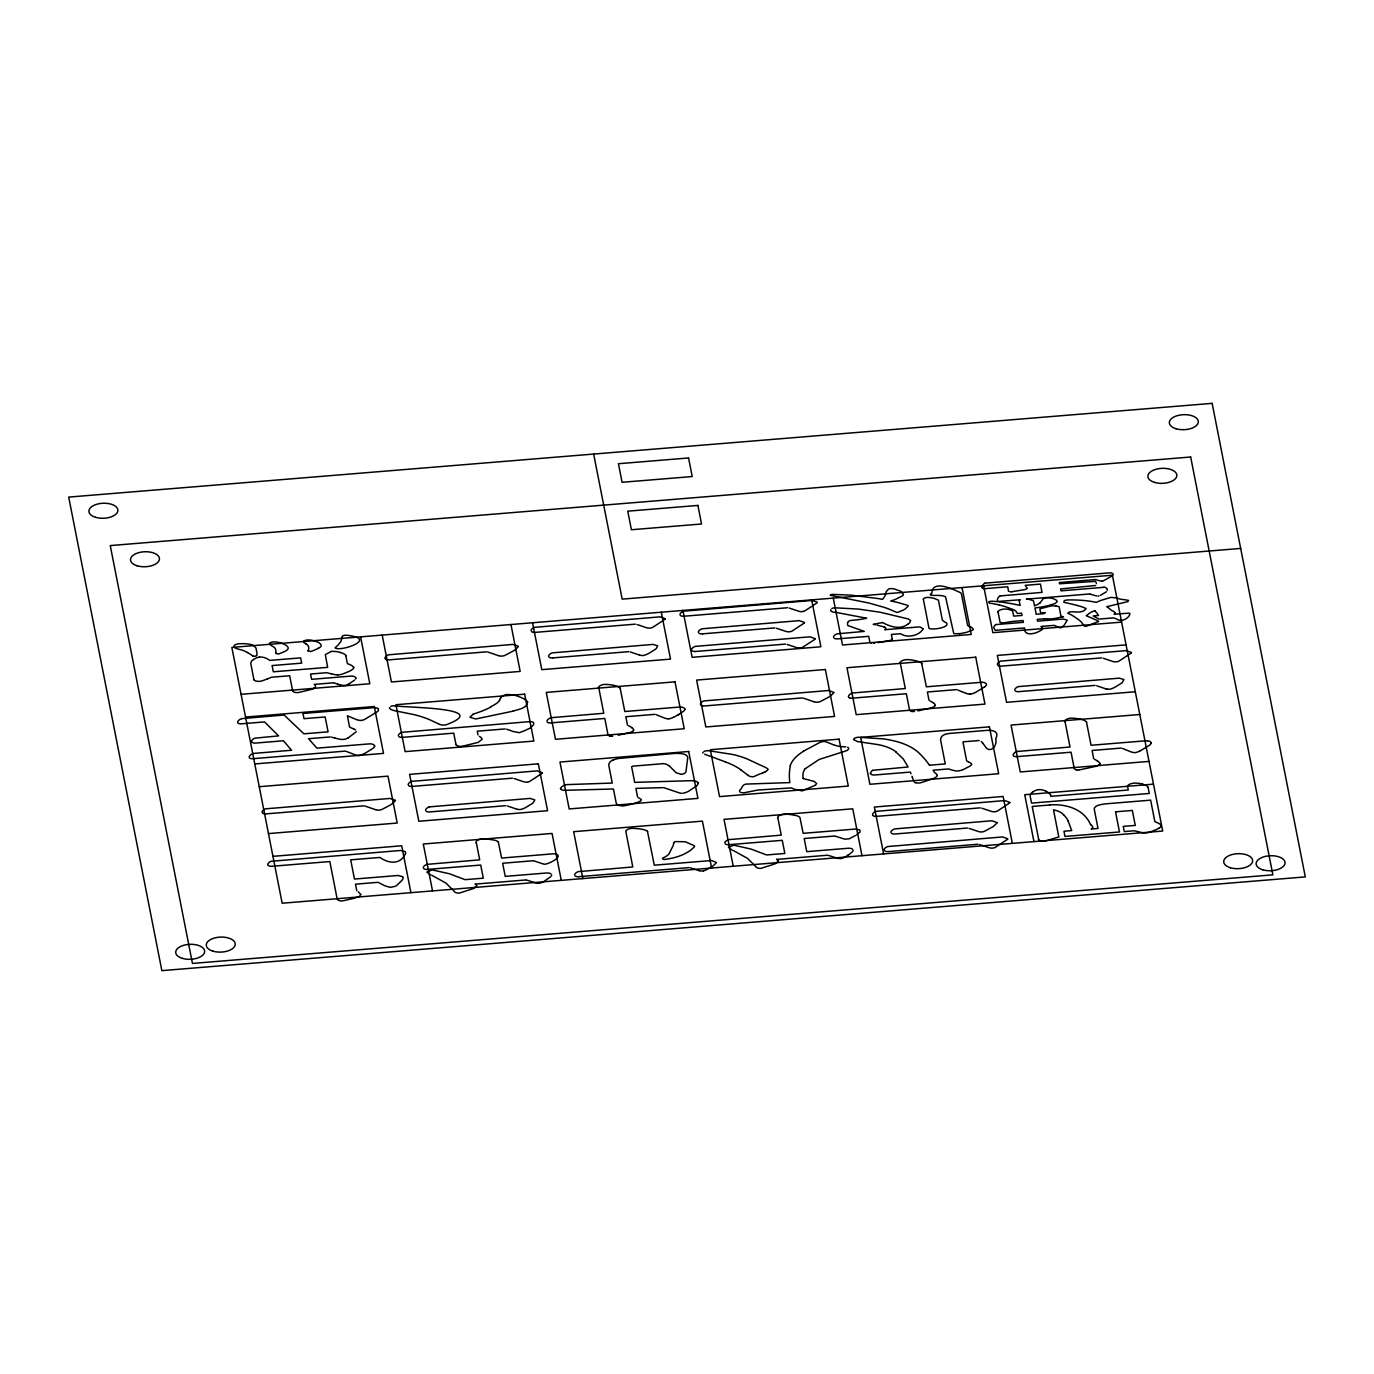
<?xml version="1.0" encoding="UTF-8"?>
<svg xmlns="http://www.w3.org/2000/svg" width="1374" height="1374" viewBox="0 0 1374 1374"><rect width="100%" height="100%" fill="white"/><g stroke="black" fill="none" stroke-linecap="round" stroke-linejoin="round"><path stroke-width="1.5" d="M360.812 894.594L359.198 896.569L354.149 898.304M1027.202 588.175L1025.159 585.341L1040.41 584.087L1042.042 592.383L1000.289 595.921M476.726 886.058L473.515 888.549L459.363 893.083A4.912 2.542 -2.3 0 1 454.502 891.76L454.451 891.674M778.268 861.378L775.073 863.834L760.921 868.368A4.912 2.542 -2.3 0 1 756.043 867.046L756.009 866.942M923.053 629.137C918.622 636.196 906.685 638 901.086 633.946M995.824 738.972C997.318 746.391 990.706 752.935 985.948 747.628M548.587 656.343L548.569 656.137A8.656 4.483 -2.3 0 1 552.039 652.89L652.976 644.406L657.665 645.814L656.171 648.734A35.174 18.223 -2.3 0 1 654.831 649.696L649.181 653.165A42.68 22.104 -2.3 0 1 648.202 653.681L646.673 654.419A13.036 6.75 -2.3 0 1 645.248 655.003L645.196 655.003A5.805 3.006 -2.3 0 1 643.049 655.501A4.672 2.422 -2.3 0 1 641.435 655.45L641.143 655.415A8.57 4.448 -2.3 0 1 640.061 655.226L639.872 655.192M679.975 614.659L679.975 614.453A8.656 4.483 -2.3 0 1 683.428 611.207L812.12 600.438L817.255 602.259M816.706 783.644L814.147 781.394L804.065 778.783A54.788 28.373 -2.3 0 1 803 778.474M872.542 814.799L872.542 814.593A8.656 4.483 -2.3 0 1 876.011 811.347L1004.686 800.578L1009.821 802.399M935.196 705.309L935.196 705.102A9.292 4.809 -2.3 0 0 933.667 703.213M542.301 773.133L529.522 781.531A7.883 4.088 -2.3 0 1 528.217 781.943L528.217 781.926A4.551 2.353 -2.3 0 1 525.383 782.098L524.988 782.046A8.742 4.534 -2.3 0 1 524.009 781.858L514.013 778.508M665.205 619.124L652.495 627.489A7.883 4.088 -2.3 0 1 651.121 627.918L651.121 627.918A4.551 2.353 -2.3 0 1 648.288 628.09L648.013 628.038A8.742 4.534 -2.3 0 1 646.914 627.849L637.055 624.535M1131.472 652.873L1118.814 661.22A7.883 4.088 -2.3 0 1 1117.388 661.667L1117.302 661.684A4.551 2.353 -2.3 0 1 1114.537 661.821L1114.108 661.77A8.742 4.534 -2.3 0 1 1113.18 661.598L1103.253 658.249M804.494 622.903L791.819 631.216A7.815 4.053 -2.3 0 1 790.531 631.611L790.531 631.611A4.551 2.353 -2.3 0 1 787.714 631.765L787.319 631.714A8.742 4.534 -2.3 0 1 786.34 631.525L776.379 628.244M817.29 602.705L804.735 610.983A7.815 4.053 -2.3 0 1 803.309 611.413L803.24 611.43M815.143 639.168L802.485 647.394A7.815 4.053 -2.3 0 1 801.197 647.789L801.197 647.789A4.551 2.353 -2.3 0 1 798.363 647.944L798.088 647.91A8.742 4.534 -2.3 0 1 797.006 647.721L787.096 644.44M997.077 822.992L993.23 826.564L984.402 831.339A7.815 4.053 -2.3 0 1 983.097 831.734L983.097 831.734A4.551 2.353 -2.3 0 1 980.28 831.905L979.92 831.854A8.742 4.534 -2.3 0 1 978.906 831.665L968.945 828.367M1009.856 802.794L997.318 811.107A7.815 4.053 -2.3 0 1 995.892 811.553L995.824 811.57A4.551 2.353 -2.3 0 1 993.059 811.708L992.784 811.673A8.742 4.534 -2.3 0 1 991.702 811.467L981.723 808.187M1007.726 839.205L995.12 847.5A7.815 4.053 -2.3 0 1 993.763 847.913L993.763 847.913A4.551 2.353 -2.3 0 1 990.946 848.084L990.671 848.033A8.742 4.534 -2.3 0 1 989.572 847.844L979.679 844.563M395.403 800.664L392.294 803.738A69.267 35.879 -2.3 0 1 389.873 805.301L381.783 809.509A8.038 4.174 -2.3 0 1 380.529 809.904L380.461 809.921A4.637 2.405 -2.3 0 1 377.558 810.059L377.283 810.025A9.103 4.706 -2.3 0 1 376.167 809.818L376.012 809.784M518.307 646.69L515.061 649.816A69.267 35.879 -2.3 0 1 512.794 651.276L504.825 655.45A8.038 4.174 -2.3 0 1 503.434 655.879L503.434 655.879A4.637 2.405 -2.3 0 1 500.479 656.051L500.102 655.982A9.103 4.706 -2.3 0 1 499.071 655.793L498.865 655.741M833.795 692.788L830.549 695.931A69.267 35.879 -2.3 0 1 828.282 697.374L820.175 701.599A8.038 4.174 -2.3 0 1 818.921 701.994L818.921 701.994A4.637 2.405 -2.3 0 1 815.95 702.148L815.675 702.114A9.103 4.706 -2.3 0 1 814.559 701.908L814.404 701.874M716.283 862.82L713.398 865.654A60.147 31.155 -2.3 0 1 711.887 866.668L710.942 867.269M996.013 738.096C999.465 731.157 992.062 730.041 987.013 730.35L949.434 733.441A11.645 6.028 -2.3 0 0 945.982 734.128M790.428 765.885L789.93 768.272A171.561 88.863 -2.3 0 0 789.878 782.596L746.099 784.09A5.616 2.903 -2.3 0 0 744.966 784.382M848.428 696.738L848.445 696.412A9.446 4.895 -2.3 0 1 852.378 692.96M356.227 731.758L348.051 738.027M256.595 655.553L256.835 655.037A24.131 12.503 -2.3 0 0 256.972 653.131L255.976 648.03L253.555 645.522A9.034 4.672 -2.3 0 0 251.373 644.629L250.051 644.32A24.68 12.778 -2.3 0 0 238.131 643.822L234.92 644.853A3.882 2.009 -2.3 0 0 234.319 645.402L234.078 646.776A5.771 2.988 -2.3 0 0 235.212 648.047L239.213 649.387A21.28 11.026 -2.3 0 1 247.406 652.53M500.548 697.94L500.291 698.318A23.805 12.332 -2.3 0 0 499.432 700.242M805.404 768.616L819.093 759.478L843.688 751.63A11.988 6.2 -2.3 0 0 847.088 750.393M550.613 876.767L543.657 881.661M852.223 851.983L848.892 854.645M696.755 785.688L697.15 785.241A9.429 4.878 -2.3 0 0 698.044 783.094M696.412 786.031L688.769 791.149A13.895 7.196 -2.3 0 1 682.741 793.279M354.492 680.13L348.927 683.96M1106.448 591.73L1100.471 595.337M1111.927 576.049L1103.356 580.841A4.466 2.319 -2.3 0 1 1102.188 581.099M984.488 686.983L984.437 687.017A9.446 4.895 -2.3 0 0 986.515 684.458A4.775 2.473 -2.3 0 0 982.582 682.26L981.878 682.311A7.626 3.95 -2.3 0 0 980.624 682.363L926.351 686.811L921.748 663.676M970.405 765.885L963.174 769.629M984.334 687.103L975.214 692.599M872.61 770.316L908.128 766.984L903.233 758.912L895.711 751.801M882.623 622.611C890.764 626.922 900.76 630.134 908.454 623.693M1115.619 811.845A4.757 2.473 -2.3 0 1 1116.495 811.742L1132.331 810.437L1135.267 825.396L1123.262 826.375L1124.293 831.579L1133.928 830.789A5.822 3.023 -2.3 0 1 1134.529 830.858L1142.034 832.592A14.393 7.454 -2.3 0 0 1143.666 832.833L1144.851 832.919A7.282 3.779 -2.3 0 0 1146.551 832.884A15.217 7.883 -2.3 0 0 1150.57 831.888L1156.788 829.329A27.944 14.479 -2.3 0 0 1158.282 828.556L1159.433 827.852M815.297 785.241L815.383 785.172A8.622 4.466 -2.3 0 0 816.001 784.709M1159.312 827.938L1159.364 827.887A6.715 3.469 -2.3 0 0 1160.704 826.736M1095.662 585.496L1060.573 588.965L1060.951 590.837L1103.769 587.333M847.621 855.487L848.703 854.765L845.216 856.947M640.593 800.836L641.143 799.926M815.108 785.361L802.176 790.892L794 789.14A13.688 7.093 -2.3 0 0 791.321 787.92L757.967 790.016L744.107 792.781A4.122 2.13 -2.3 0 1 742.269 792.764M856.139 835.083L860.193 831.905L859.677 829.913L855.607 829.037L803.172 833.331L799.874 817.29A9.515 4.929 -2.3 0 0 795.683 815.452L790.72 814.576A31.379 16.248 -2.3 0 0 784.502 814.164L784.073 814.198A6.853 3.555 -2.3 0 0 777.598 818.269M803.447 751.2L819.866 742.424A12.95 6.715 -2.3 0 1 822.356 741.565M855.075 835.736L849.184 838.793L844.907 839.153A8.553 4.431 -2.3 0 1 844.186 839.016L835.873 836.337A11.834 6.131 -2.3 0 0 835.306 836.199M678.309 714.789L682.998 711.663A9.446 4.895 -2.3 0 0 684.956 709.19M679.117 714.308L673.5 717.383M1039.86 603.186L1042.935 599.081A2.834 1.46 -2.3 0 1 1043.519 598.6L1046.73 597.845A12.108 6.269 -2.3 0 1 1053.618 598.789L1056.142 600.026A6.355 3.298 -2.3 0 1 1057.19 601.468L1055.249 603.495L1048.688 605.505A66.965 34.694 -2.3 0 1 1034.966 607.943L1036.202 614.281L1043.931 613.646L1045.288 612.564L1040.65 612.941L1039.843 608.837L1051.007 605.917A19.305 9.996 -2.3 0 1 1055.936 605.9M710.753 867.389L706.219 869.828A9.961 5.152 -2.3 0 1 703.522 870.841M318.442 648.253C327.081 644.217 313.186 639.837 309.202 639.992A8.364 4.328 -2.3 0 0 306.625 640.061L304.204 640.696A2.611 1.357 -2.3 0 0 303.671 641.143L303.688 642.311M765.266 771.844L765.009 771.982A21.366 11.061 -2.3 0 1 762.673 772.944M364.522 753.622L372.783 748.469A9.326 4.826 -2.3 0 0 374.707 746.013L374.535 745.996M313.375 688.597L313.341 688.632A15.166 7.849 -2.3 0 1 310.301 689.696L298.278 692.548A5.135 2.662 -2.3 0 1 293.126 691.551M985.21 583.143L1109.453 572.872A3.607 1.872 -2.3 0 1 1112.081 573.164M1139.836 751.097L1149.248 745.412A9.446 4.895 -2.3 0 0 1151.223 742.939M267.346 678.928L271.502 677.227L289.674 675.75L292.542 690.298A6.853 3.555 -2.3 0 0 292.765 690.916M429.1 806.899L530.072 798.414L534.795 799.874L533.112 802.863A35.174 18.223 -2.3 0 1 531.927 803.721L526.276 807.173A42.68 22.104 -2.3 0 1 525.297 807.706L523.769 808.444A13.036 6.75 -2.3 0 1 522.343 809.011L522.189 809.063A5.805 3.006 -2.3 0 1 520.128 809.526A4.672 2.422 -2.3 0 1 518.513 809.475L518.118 809.423A8.57 4.448 -2.3 0 1 517.156 809.252L517.019 809.217M613.371 759.977L613.525 759.925A17.57 9.103 -2.3 0 1 617.768 758.62A23.375 12.108 -2.3 0 1 618.386 758.482L673.827 753.502A27.446 14.221 -2.3 0 1 676.472 753.381L680.611 753.536A10.477 5.427 -2.3 0 1 685.987 755.03L686.347 755.391A9.738 5.049 -2.3 0 1 687.79 757.366L685.969 771.724A5.891 3.04 -2.3 0 1 681.47 774.352M267.191 678.996L262.778 680.628A17.982 9.309 -2.3 0 1 262.297 680.783L261.747 680.92A8.811 4.569 -2.3 0 1 259.738 681.332L259.583 681.332A5.685 2.954 -2.3 0 1 253.503 679.546M762.673 772.944L761.368 773.425A37.785 19.579 -2.3 0 0 758.122 774.713L753.519 776.739A5.548 2.868 -2.3 0 1 748.383 775.589L748.246 775.468M241.669 718.654L284.126 715.03L303.929 733.819L327.562 731.878M852.447 693.011L905.311 688.529L900.314 663.127M1017.155 751.475L1070.02 747.009L1065.022 721.59M1025.416 589.429L1025.76 589.309A3.246 1.683 -2.3 0 0 1026.91 588.707M473.291 714.154L470.148 716.97M894.646 599.734L902.752 595.698A8.244 4.277 -2.3 0 0 903.353 594.307L901.052 591.404L894.148 588.862A9.979 5.17 -2.3 0 0 889.923 588.656A3.332 1.718 -2.3 0 0 888.583 588.999L886.075 591.868A37.338 19.339 -2.3 0 1 882.555 599.373A36.222 18.755 -2.3 0 1 878.553 598.6L850.746 595.114L831.957 594.375L830.205 595.268L869.227 603.1L885.251 607.686A134.377 69.61 -2.3 0 1 889.39 609.283L896.604 612.323A2.611 1.357 -2.3 0 0 897.737 612.375L903.508 610.004A44.38 22.997 -2.3 0 0 904.968 609.129L908.3 606.054A2.13 1.099 -2.3 0 0 907.956 605.453L897.772 602.499A162.441 84.14 -2.3 0 0 893.255 601.486L890.696 600.953M1025.159 589.515L1012.191 591.679M893.804 599.991L891.606 600.678M1047.469 840.424L1048.809 839.995A32.564 16.866 -2.3 0 0 1049.392 839.789L1058.822 836.938L1053.48 809.784L1056.572 810.677M1046.936 840.579L1046.473 840.716A8.811 4.569 -2.3 0 1 1044.498 841.094L1044.326 841.111A5.444 2.817 -2.3 0 1 1038.366 839.377M512.949 711.165C517.105 709.465 526.981 708.778 527.376 702.303M512.742 711.217L475.782 718.98L470.269 717.383M822.373 741.582L823.043 741.479A4.448 2.301 -2.3 0 1 824.967 741.582L825.207 741.617A8.502 4.414 -2.3 0 1 826.135 741.84L833.451 744.777M803.275 611.43L803.309 611.413A4.551 2.353 -2.3 0 1 800.492 611.585L800.183 611.533A8.742 4.534 -2.3 0 1 799.118 611.344L789.277 608.081M354.131 898.304L342.847 900.846A5.135 2.662 -2.3 0 1 337.695 899.867M618.163 735.227L629.756 732.565A16.436 8.519 -2.3 0 0 630.632 732.256L631.903 731.724A5.152 2.679 -2.3 0 0 632.641 731.277M919.275 710.598L931.314 707.833A16.436 8.519 -2.3 0 0 932.173 707.541L933.444 706.992A5.152 2.679 -2.3 0 0 934.2 706.562M918.845 710.667L917.918 710.839M1011.195 621.598L1023.08 620.55L1023.424 622.336L995.892 624.586M1010.354 621.752L1007.777 622.199A30.812 15.956 -2.3 0 1 1002.419 622.954M914.483 711.44L914.088 711.492A4.414 2.284 -2.3 0 1 912.405 711.474M1079.449 769.869L1096.023 766.314A16.436 8.519 -2.3 0 0 1096.881 766.005L1098.152 765.473A5.152 2.679 -2.3 0 0 1098.908 765.026M1049.994 804.958L1050.234 804.906A8.089 4.191 -2.3 0 1 1050.818 804.838C1066.207 803.927 1083.605 809.028 1090.372 824.177A9.12 4.723 -2.3 0 0 1090.716 824.64L1090.801 824.744M331.168 651.499L325.329 654.591L327.665 667.352L273.323 671.8L272.086 665.566L301.679 663.144L300.648 657.871L269.699 660.413A17.518 9.068 -2.3 0 0 266.917 658.644L266.47 658.438A9.721 5.032 -2.3 0 0 259.308 657.03M878.02 642.585L889.047 640.696A12.349 6.389 -2.3 0 0 890.06 640.439L890.266 640.37A3.675 1.906 -2.3 0 0 892.499 638.755M959.842 633.637L954.295 633.723A2.113 1.099 -2.3 0 1 953.728 633.431L945.587 597.003A6.441 3.332 -2.3 0 0 943.011 595.887L942.598 595.801A7.883 4.088 -2.3 0 0 941.276 595.612A25.969 13.448 -2.3 0 0 934.354 595.457L930.902 595.165A2.405 1.237 -2.3 0 1 930.267 594.787L931.28 593.362A14.771 7.66 -2.3 0 1 931.916 592.967C932.362 579.347 953.281 589.171 960.735 592.847A11.164 5.788 -2.3 0 1 961.491 594.255L967.622 625.41A8.673 4.5 -2.3 0 0 970.731 627.111M1011.625 591.747L1011.676 591.73A2.748 1.426 -2.3 0 1 1009.838 591.713M1240.688 548.432L622.182 599.133L593.654 454.055M984.78 588.656L1007.709 586.767L1008.464 590.597M787.628 607.737L684.08 616.222A3.761 1.941 -2.3 0 1 680.422 615.5M635.389 624.157L535.259 632.366A3.761 1.941 -2.3 0 1 531.583 631.645M259.308 657.167L259.222 657.167A8.983 4.654 -2.3 0 0 253.658 659.589M1089.634 593.963L1026.344 599.15A13.448 6.973 -2.3 0 1 1029.847 599.545L1033.506 600.867L1034.519 605.711M702.509 633.843L774.833 627.918M486.757 651.826L389.1 659.846A4.946 2.559 -2.3 0 1 388.31 659.881M885.079 629.687L918.811 626.956A5.736 2.971 -2.3 0 1 920.425 627.128L923.002 628.76M552.692 657.906L628.845 651.654M1043.828 618.85L1037.215 619.399L1037.559 621.168L1063.321 619.056L1067.237 620.189L1064.06 625.393L1060.419 627.97L1054.201 625.376L1040.994 626.458A15.148 7.849 -2.3 0 1 1042.591 628.966C1039.225 632.744 1023.664 638.154 1024.54 627.97L995.274 630.34L993.763 627.763A10.425 5.41 -2.3 0 1 995.806 624.552M1114.297 614.212L1129.17 613.148A1.769 0.91 -2.3 0 1 1129.926 613.457C1129.84 617.716 1121.734 622.577 1117.32 619.382A30.434 15.767 -2.3 0 0 1115.997 618.729L1113.438 617.905L1098.856 619.09L1093.154 615.947L1098.444 615.5A48.502 25.127 -2.3 0 0 1097.191 613.491L1094.786 610.588M900.107 633.74L891.365 634.444L892.207 638.738M695.811 651.448L785.499 644.097M333.264 682.826L314.234 684.389L314.921 685.076A8.296 4.294 -2.3 0 1 315.402 685.866M241.068 694.317L369.812 683.754L360.589 636.866M1121.613 622.113L992.852 632.675L983.629 585.788M874.877 643.032L874.482 643.066A8.141 4.225 -2.3 0 1 873.692 643.101M245.534 717.056L374.295 706.511L383.518 753.399L254.757 763.944M1126.079 644.87L997.335 655.432L1006.558 702.32L1135.302 691.757M1101.656 657.906L1001.509 666.115A3.761 1.941 -2.3 0 1 997.85 665.394M802.244 697.94L704.587 705.944A4.946 2.559 -2.3 0 1 703.797 705.978M330.172 736.945L308.549 738.714L316.913 748.16L368.833 743.918A7.626 3.95 -2.3 0 1 370.087 743.849L370.757 743.884A4.775 2.473 -2.3 0 1 374.604 745.927M654.986 714.343L625.823 716.73L627.437 724.94M956.544 689.611L927.381 691.998L928.996 700.225M402.548 737.34L453.729 733.149L455.842 743.884M505.203 728.924L477.259 731.208L477.997 734.918M1095.095 685.403L1018.958 691.637A3.761 1.941 -2.3 0 1 1015.283 690.933M253.228 758.671L345.303 751.114M462.214 746.305L478.221 742.372L482.137 739.246A11.404 5.908 -2.3 0 0 479.423 736.378M612.735 736.189L612.529 736.206A4.414 2.284 -2.3 0 1 610.863 736.189M259.239 786.701L387.983 776.138L397.206 823.043L268.462 833.589M1139.785 714.514L1011.041 725.06L1020.264 771.965L1149.007 761.402M707.816 750.565L732.6 754.446A71.311 36.943 -2.3 0 1 746.58 758.688L765.662 767.534A7.557 3.916 -2.3 0 1 767.551 768.925L767.654 769.217M662.646 763.704L633.826 766.074A8.278 4.294 -2.3 0 0 632.607 766.211M512.485 778.182L412.337 786.392A3.761 1.941 -2.3 0 1 408.679 785.67M963.586 741.788L979.13 740.517M363.852 805.851L266.195 813.855A4.946 2.559 -2.3 0 1 265.405 813.889M1121.253 748.074L1092.09 750.479L1093.704 758.688M929.58 765.215L945.278 763.927L940.795 741.101A24.474 12.675 -2.3 0 1 940.658 739.229L941.001 737.855A10.494 5.427 -2.3 0 1 945.157 734.283M505.924 805.679L429.787 811.914A3.761 1.941 -2.3 0 1 426.112 811.21M1079.002 769.938L1078.796 769.955A4.414 2.284 -2.3 0 1 1077.113 769.938M272.945 856.346L401.689 845.783L410.912 892.671M1153.49 784.159L1024.729 794.704L1033.952 841.592M631.868 828.385L632.074 828.367A42.594 22.07 -2.3 0 1 640.524 828.986L643.856 829.673A9.463 4.895 -2.3 0 1 647.566 831.356M980.194 807.86L876.664 816.345A3.761 1.941 -2.3 0 1 872.988 815.641M379.842 857.445L350.696 859.832L354.475 879.051L398.202 875.478L402.788 876.749M1049.719 805.009L1032.2 806.435L1038.675 839.308M532.923 860.759L502.644 863.25L505.22 876.372L545.787 873.057A9.034 4.689 -2.3 0 1 547.23 872.988L547.831 873.005A4.431 2.284 -2.3 0 1 550.888 873.778M729.027 844.684L782.27 840.321L784.846 853.46L766.606 854.954L750.943 849.046L734.935 845.422A10.133 5.256 -2.3 0 0 733.321 845.336M834.482 836.045L804.185 838.518L806.761 851.657L847.346 848.325A9.034 4.689 -2.3 0 1 848.788 848.256L849.39 848.273A4.431 2.284 -2.3 0 1 852.43 849.063M967.416 828.041L895.092 833.984A3.761 1.941 -2.3 0 1 891.417 833.262M377.987 882.331L355.488 884.169L356.793 890.799M1071.651 830.617L1063.957 831.236L1064.97 836.44L1119.484 831.974L1115.533 811.862M525.813 879.961L475.078 884.117A6.544 3.383 -2.3 0 1 476.658 885.543M776.636 859.403L827.354 855.246M578.815 876.664L689.267 867.612M978.082 844.237L888.377 851.588A3.761 1.941 -2.3 0 1 884.719 850.867M680.937 774.266L676.128 772.772L669.258 765.833M1002.402 622.903L1000.117 622.491L998.022 611.825M663.092 787.646L635.887 788.384L637.588 797.092M733.321 845.336L728.392 847.346L732.222 850.145M337.472 674.857L336.304 674.789A14.393 7.454 -2.3 0 1 334.586 674.548L331.289 673.81M1147.256 740.809L1146.655 740.775A7.626 3.95 -2.3 0 0 1145.332 740.826L1091.059 745.275L1086.525 722.243M1055.953 605.882L1059.096 606.673L1061.02 616.428A5.754 2.988 -2.3 0 0 1062.394 616.565A5.874 3.04 -2.3 0 1 1063.459 616.703L1056.263 618.231A57.88 29.988 -2.3 0 1 1051.024 618.901L1050.87 618.918A21.726 11.267 -2.3 0 1 1047.143 618.832M489.161 839.291L494.176 840.115A9.515 4.929 -2.3 0 1 498.453 841.97M1107.375 689.164L1107.684 689.198A4.672 2.422 -2.3 0 0 1109.299 689.233A5.805 3.006 -2.3 0 0 1111.343 688.786L1111.497 688.735A13.036 6.75 -2.3 0 0 1112.94 688.168L1114.469 687.429A42.68 22.104 -2.3 0 0 1115.448 686.914L1121.098 683.445A35.174 18.223 -2.3 0 0 1122.283 682.603L1123.932 679.563L1119.243 678.155L1018.271 686.622A8.656 4.483 -2.3 0 0 1014.716 689.885M845.731 746.872L840.991 746.597A16.007 8.296 -2.3 0 1 833.64 744.674M837.453 858.269L829.157 855.641A11.473 5.943 -2.3 0 0 828.282 855.418L828.075 855.367M664.174 787.783L679.254 792.884A10.15 5.256 -2.3 0 0 680.078 793.056L680.456 793.124A5.341 2.765 -2.3 0 0 681.47 793.245M876.973 625.118L883.722 626.767M331.46 737.134L334.981 738.061M875.358 624.809L873.229 624.346L879.892 623.075A51.216 26.535 -2.3 0 0 882.383 622.525M1079.998 719.117L1082.077 719.633A10.065 5.221 -2.3 0 1 1086.645 722.089M613.731 685.368L615.81 685.884A10.065 5.221 -2.3 0 1 620.395 688.34M526.448 880.081L526.723 880.133A11.473 5.943 -2.3 0 1 527.599 880.373L536.049 883.018A7.574 3.916 -2.3 0 0 539.261 883.207M1008.911 609.438L1012.638 610.846L1013.669 616.119L1022.067 615.432L1021.621 613.165L1017.43 613.508L1015.626 610.829A29.816 15.44 -2.3 0 0 1010.148 608.407A66.192 34.298 -2.3 0 0 999.551 605.041M1106.122 688.941L1106.328 688.975A8.57 4.448 -2.3 0 0 1107.255 689.147M699.314 870.721L699.452 870.755A8.141 4.208 -2.3 0 0 700.379 870.927L700.792 870.979A4.414 2.284 -2.3 0 0 703.385 870.858M803.361 698.147L814.078 701.788M487.873 652.049L498.607 655.69M364.969 806.057L375.686 809.715M1105.812 688.855L1096.71 685.763M639.631 655.123L630.391 651.997M516.71 809.149L507.538 806.023M699.108 870.669L690.521 867.853M1090.2 594.083L1096.023 595.887A7.694 3.985 -2.3 0 0 1096.675 596.024M340.065 684.853L337.575 684.08M331.168 651.396A15.732 8.158 -2.3 0 1 340.082 652.375L340.22 652.358M506.697 729.233L510.939 730.642A46.888 24.285 -2.3 0 0 513.429 731.603L519.372 732.668L525.418 730.384A64.767 33.56 -2.3 0 0 526.912 729.56C532.133 727.945 538.23 721.041 529.11 721.676L401.861 732.308A8.656 4.483 -2.3 0 0 398.305 735.571M430.629 874.843L426.85 872.061L431.762 870.051A10.133 5.256 -2.3 0 1 433.308 870.137L449.401 873.761L465.065 879.669L483.304 878.175L480.711 865.053L427.486 869.416A3.761 1.941 -2.3 0 1 423.81 868.694M1077.474 605.505L1066.482 602.825A16.265 8.433 -2.3 0 1 1065.09 602.619L1063.82 602.19L1064.094 600.97A2.645 1.374 -2.3 0 1 1064.919 600.421L1067.117 599.974A76.051 39.399 -2.3 0 1 1087.109 600.833A54.428 28.201 -2.3 0 1 1096.332 602.413A41.649 21.572 -2.3 0 1 1100.591 600.507L1110.742 597.381L1116.444 597.913A26.45 13.706 -2.3 0 1 1117.577 598.325A14.41 7.471 -2.3 0 0 1124.19 599.631L1128.535 600.386A2.851 1.477 -2.3 0 1 1127.315 601.743L1106.74 606.707A28.665 14.856 -2.3 0 1 1110.072 609.266A14.633 7.574 -2.3 0 0 1112.992 611.104A7.128 3.693 -2.3 0 1 1115.07 612.787M331.237 673.792L327.081 672.813A5.822 3.023 -2.3 0 0 326.48 672.728L310.558 674.033L311.606 679.323L350.404 676.145A7.145 3.71 -2.3 0 1 351.572 676.094L352.242 676.111A4.483 2.319 -2.3 0 1 355.866 678.035M1142.498 784.09L1142.447 784.09A15.629 8.089 -2.3 0 0 1133.619 783.128L1133.447 783.232A7.059 3.658 -2.3 0 0 1127.212 786.89M335.119 738.096L338.708 739.023A14.049 7.282 -2.3 0 0 341.061 739.384L341.783 739.435A6.698 3.469 -2.3 0 0 343.637 739.418M966.3 693.423L961.903 691.74M356.725 719.684L348.944 716.455A33.577 17.398 -2.3 0 0 347.399 715.82L349.563 727.018A23.341 12.091 -2.3 0 0 352.568 728.443L353.599 728.838M346.179 751.355L355.248 754.858A8.914 4.62 -2.3 0 0 357.601 755.408M1095.215 581.357L1059.56 583.778L1059.32 582.542L1094.185 579.673A28.236 14.633 -2.3 0 1 1095.507 579.588L1099.664 580.738A8.364 4.328 -2.3 0 0 1100.763 580.996A3.469 1.803 -2.3 0 0 1101.931 581.116M1122.472 748.452L1131.111 751.922A9.086 4.706 -2.3 0 0 1133.687 752.523M957.764 689.971L961.56 691.603M656.222 714.703L664.861 718.173A9.086 4.706 -2.3 0 0 667.421 718.774M380.066 857.531C387.794 863.061 399.095 865.122 404.574 855.281A25.745 13.328 -2.3 0 0 404.883 854.834A16.316 8.45 -2.3 0 0 405.536 853.563L405.639 852.395M337.351 683.994L334.775 683.136A9.481 4.912 -2.3 0 0 334.002 682.947M252.799 656.016L253.451 656.205A4.088 2.113 -2.3 0 0 254.929 656.205A2.301 1.185 -2.3 0 0 256.56 655.553M725.214 761.797L704.639 754.24M378.245 882.434L383.913 885.303A32.358 16.763 -2.3 0 0 385.39 886.007L390.405 887.346L395.059 886.385A12.624 6.544 -2.3 0 0 396.828 885.371L401.981 880.339A18.085 9.378 -2.3 0 0 403.011 878.553L403.097 877.454M733.321 850.523L747.473 858.355L755.648 866.393M431.78 875.255L445.915 883.07L454.09 891.108M353.805 728.924L355.677 729.989M252.868 656.051L252.936 656.085A51.147 26.501 -2.3 0 0 248.746 653.303L247.457 652.495M1045.717 791.029L1046.009 791.166A17.81 9.223 -2.3 0 1 1050.578 794.928M618.145 805.37L622.989 805.971A50.203 26.003 -2.3 0 0 633.088 803.704L634.41 803.343A24.629 12.761 -2.3 0 0 640.731 800.905M438.907 724.081L438.976 724.098A6.973 3.607 -2.3 0 0 444.712 725.025L445.708 724.94C493.111 707.473 408.336 707.885 393.496 705.772A4.139 2.147 -2.3 0 0 390.766 706.442M438.409 723.789L429.392 719.615A79.211 41.031 -2.3 0 0 412.973 714.394L394.664 710.719A18.188 9.412 -2.3 0 1 394.08 710.581L393.548 710.427A13.568 7.025 -2.3 0 1 392.706 710.169L392.105 709.946A7.351 3.813 -2.3 0 1 389.804 708.503L389.752 708.349M930.026 700.963L932.242 702.183A21.503 11.147 -2.3 0 1 933.667 703.144L933.719 703.196M1094.666 759.393L1096.95 760.646M628.416 725.644L630.683 726.898A21.503 11.147 -2.3 0 1 632.126 727.877L632.177 727.911M306.058 643.908L305.543 643.582A25.058 12.984 -2.3 0 1 303.654 642.328M358.236 891.812L360.795 894.388M617.613 805.078L616.239 803.189L613.422 788.985L564.937 790.325A4.466 2.319 -2.3 0 1 560.403 788.521M740.706 769.766L748.074 775.297M1095.473 581.511L1096.04 582.301A23.203 12.023 -2.3 0 1 1096.297 582.971L1096.469 583.606M647.48 831.407L654.282 865.191L711.44 860.519L716.266 862.408M1090.99 824.932L1091.437 825.345A7.505 3.882 -2.3 0 1 1092.828 827.114L1092.777 827.457A7.145 3.71 -2.3 0 1 1091.179 828.986L1098.015 828.453L1094.322 809.647A8.605 4.448 -2.3 0 1 1097.465 805.542L1097.878 805.456A12.83 6.647 -2.3 0 1 1100.626 804.649L1102.738 804.237A28.991 15.011 -2.3 0 1 1106.723 803.756L1150.639 800.149L1154.847 821.6A13.019 6.75 -2.3 0 0 1155.397 821.91L1157.509 822.82A9.773 5.067 -2.3 0 1 1161.064 825.465L1161.013 825.551M498.315 842.004L501.613 858.046L554.066 853.752C567.222 855.229 545.169 866.359 543.228 863.851A8.553 4.431 -2.3 0 1 542.627 863.748L534.246 861.034A11.834 6.131 -2.3 0 0 533.765 860.914M405.347 851.725L400.435 850.489L270.987 861.309A8.776 4.551 -2.3 0 0 267.707 864.624L267.81 864.967A3.83 1.992 -2.3 0 0 272 866.273L329.812 861.55L337.111 898.613A6.853 3.555 -2.3 0 0 337.334 899.231M982.925 743.334L981.603 741.84A13.036 6.75 -2.3 0 0 981.208 741.513M983.011 743.437L985.467 746.821M308.034 650.812L310.576 651.568A43.985 22.774 -2.3 0 0 318.442 648.253M620.206 688.391L624.809 711.526L679.065 707.078A7.626 3.95 -2.3 0 1 680.319 707.026L681.006 707.06A4.775 2.473 -2.3 0 1 684.853 709.104L684.784 709.173M1148.114 787.491L1149.317 793.468L1031.548 803.12L1030.225 796.473A12.211 6.32 -2.3 0 1 1032.595 792.025M345.836 655.741L347.399 663.556A15.938 8.261 -2.3 0 0 349.992 664.638L350.044 664.69A10.442 5.41 -2.3 0 1 353.633 667.403L353.565 667.489M308.051 650.933L308.102 651.036A18.583 9.635 -2.3 0 0 308.463 646.914M253.881 679.391L250.875 664.054A12.108 6.269 -2.3 0 1 253.348 659.52M1068.148 821.017L1071.583 830.377M542.266 772.686L537.131 770.883L411.668 781.359A8.656 4.483 -2.3 0 0 408.112 784.623L408.233 784.829M804.46 622.456L799.324 620.636L702.028 628.794A8.639 4.483 -2.3 0 0 698.25 632.092M854.096 739.899L857.239 741.496L877.763 744.571A39.314 20.37 -2.3 0 1 895.882 751.75M911.014 773.751L910.327 772.085L874.362 775.022A3.916 2.027 -2.3 0 1 870.377 773.39M1131.437 652.427L1126.302 650.606L1000.839 661.083A8.656 4.483 -2.3 0 0 997.284 664.346M1007.709 838.758L1002.573 836.938L887.759 846.539A8.261 4.277 -2.3 0 0 884.066 849.888M911.993 776.327L912.336 777.272M912.422 777.495L913.573 780.844M833.778 692.341L828.47 690.521L703.9 700.929A8.708 4.5 -2.3 0 0 700.379 704.278M518.29 646.227L512.983 644.406L388.413 654.814A8.708 4.5 -2.3 0 0 384.909 658.163L384.995 658.352M665.188 618.678L660.035 616.857L534.572 627.334A8.656 4.483 -2.3 0 0 531.017 630.597M997.043 822.579L991.908 820.759L894.611 828.917A8.639 4.483 -2.3 0 0 890.816 832.215M815.126 638.635L809.99 636.815L695.175 646.398A8.261 4.277 -2.3 0 0 691.483 649.765M395.386 800.252L390.079 798.431L265.508 808.839A8.708 4.5 -2.3 0 0 261.987 812.189M275.745 653.32L278.287 654.076A55.183 28.579 -2.3 0 0 285.758 650.933C294.07 646.347 278.836 641.727 274.748 641.933A8.381 4.345 -2.3 0 0 272.602 642.036L270.18 642.671A2.611 1.357 -2.3 0 0 269.647 643.118L269.527 644.148A23.289 12.057 -2.3 0 0 270.661 645.007L272.413 646.209A12.229 6.338 -2.3 0 1 275.727 649.662A35.724 18.515 -2.3 0 1 275.813 653.32M1107.375 590.339L1107.272 589.807A13.946 7.231 -2.3 0 0 1106.963 588.862M1127.693 786.907L1128.294 789.981L1050.835 796.336L1050.56 794.945M1074.142 767.929L1071.05 752.196L1017.224 756.61A3.899 2.027 -2.3 0 1 1014.819 756.49M981.929 587.213L981.946 587.333A2.885 1.494 -2.3 0 0 982.204 587.952M1013.136 755.202L1013.153 754.876A9.446 4.895 -2.3 0 1 1017.086 751.423M962.023 587.557L971.246 634.444L842.502 645.007L833.279 598.119M1012.346 843.378L1003.123 796.473L874.379 807.036L883.602 853.924M971.521 764.27L971.47 764.665A6.286 3.263 -2.3 0 1 970.937 765.404M962.968 742.115L966.609 760.664A7.729 4.002 -2.3 0 0 968.687 761.952M909.433 709.448L906.342 693.733L852.515 698.147A3.899 2.027 -2.3 0 1 850.111 698.026M869.759 641.624L868.712 636.317L837.711 638.858A3.761 1.941 -2.3 0 1 834.035 638.137M870.515 773.253L870.532 773.373A11.593 6.011 -2.3 0 1 872.593 770.316M811.673 599.888L820.896 646.776L692.135 657.322L682.912 610.434M861.996 855.693L852.773 808.805L724.012 819.368L733.235 866.255M853.151 850.128L853.168 850.214A7.832 4.053 -2.3 0 1 852.859 851.141M777.924 818.234L781.239 835.134L728.357 839.669A8.656 4.483 -2.3 0 0 724.785 842.932M739.487 790.96L739.847 790.187A17.312 8.965 -2.3 0 0 741.943 787.199L742.149 786.907A15.526 8.055 -2.3 0 1 742.819 785.911L743.059 785.653A5.616 2.903 -2.3 0 1 744.519 784.571M661.306 612.203L670.529 659.108L541.785 669.653L532.562 622.766M711.629 868.024L702.406 821.137L573.662 831.682L582.885 878.587M631.611 766.675L634.702 782.373L691.706 780.672A14.53 7.523 -2.3 0 1 693.939 780.896L694.368 780.982A5.651 2.92 -2.3 0 1 698.232 783.008M598.772 687.842L603.77 713.261L550.888 717.726A9.446 4.895 -2.3 0 0 546.938 721.127M607.875 734.18L604.783 718.447L550.957 722.861A3.899 2.027 -2.3 0 1 548.569 722.741M560.661 788.504L560.764 788.006A11.25 5.822 -2.3 0 1 566.002 784.64L612.254 783.06L608.871 765.85A12.503 6.475 -2.3 0 1 613.199 759.874M510.956 624.535L520.179 671.422L391.418 681.985L382.195 635.097M561.279 880.356L552.056 833.451L423.295 844.014L432.518 890.902M551.592 874.843L551.609 874.946A7.832 4.053 -2.3 0 1 551.317 875.856M476.366 842.949L479.698 859.849L426.799 864.383A8.656 4.483 -2.3 0 0 423.244 867.647M355.78 678.035L355.814 678.155A6.595 3.418 -2.3 0 1 355.471 678.996M328.06 731.724L325.157 716.953L303.998 718.688L302.967 713.484L372.491 707.782A5.771 2.988 -2.3 0 1 378.022 708.572M249.158 757.263L249.175 756.937A9.446 4.895 -2.3 0 1 253.091 753.484L291.546 750.238L283.422 740.775L255.839 743.042A3.916 2.027 -2.3 0 1 252.026 742.303M237.65 722.381L237.668 722.054A9.446 4.895 -2.3 0 1 241.601 718.602M1098.444 621.546L1086.078 626.355A1.821 0.945 -2.3 0 1 1084.292 625.994L1083.931 625.462A44.449 23.032 -2.3 0 0 1083.433 624.741L1081.544 622.336A52.83 27.36 -2.3 0 0 1074.743 617.029L1073.3 616.067A76.532 39.64 -2.3 0 0 1071.239 614.848L1069.092 613.817A6.509 3.366 -2.3 0 1 1067.753 613.251C1070.466 609.352 1081.527 615.346 1086.113 608.596A35.758 18.532 -2.3 0 0 1077.456 605.522M1008.619 591.129A2.748 1.426 -2.3 0 1 1008.413 590.889M984.763 588.793A2.885 1.494 -2.3 0 1 982.942 588.467M982.152 587.213A12.435 6.441 -2.3 0 1 984.9 583.023M1112.854 573.731A3.607 1.872 -2.3 0 1 1113.129 574.452A4.208 2.181 -2.3 0 1 1112.837 575.105M1103.94 587.059A4.156 2.164 -2.3 0 1 1106.62 588.536M1098.96 595.904A4.036 2.095 -2.3 0 1 1097.981 596.11M1039.757 603.152A18.755 9.721 -2.3 0 1 1034.588 605.762M1043.828 618.832A16.694 8.639 -2.3 0 1 1046.267 618.85M997.919 611.825A4.946 2.559 -2.3 0 1 999.808 610.142A10.099 5.221 -2.3 0 1 1003.312 609.129A11.061 5.719 -2.3 0 1 1008.928 609.438M999.499 605.11A52.246 27.068 -2.3 0 0 992.097 603.495L991.272 603.444A18.326 9.498 -2.3 0 1 989.709 603.22C982.702 598.188 1016.331 604.354 1019.508 605.333A31.946 16.557 -2.3 0 1 1020.109 605.47L1019.285 601.297A3.349 1.735 -2.3 0 1 1020.332 599.768L999.843 601.331A2.456 1.271 -2.3 0 1 998.039 601.228M997.369 600.249A13.448 6.973 -2.3 0 1 1000.014 595.818M1094.838 610.64A24.389 12.641 -2.3 0 0 1088.62 613.817L1088.225 614.247A30.932 16.024 -2.3 0 1 1086.233 615.689L1096.469 620.189A28.854 14.942 -2.3 0 1 1097.362 620.653A3.195 1.649 -2.3 0 1 1098.513 621.529M1114.949 612.821A3.744 1.941 -2.3 0 1 1114.348 614.23M306.024 643.908A11.507 5.96 -2.3 0 1 308.669 646.879M702.526 633.878A3.761 1.941 -2.3 0 1 698.851 633.139M695.811 651.482A3.761 1.941 -2.3 0 1 692.135 650.744M552.709 657.923A3.761 1.941 -2.3 0 1 549.033 657.184M387.451 659.846A3.504 1.821 -2.3 0 1 386.558 659.675M386.077 659.486A3.504 1.821 -2.3 0 1 385.441 659.108M970.13 694.076A4.225 2.181 -2.3 0 1 969.529 694.076M968.979 694.059A9.086 4.706 -2.3 0 1 966.437 693.423M935.23 705.515A5.152 2.679 -2.3 0 1 934.578 706.27M911.958 711.526A4.603 2.387 -2.3 0 1 911.494 711.389M910.962 711.165A4.603 2.387 -2.3 0 1 909.622 709.946M849.596 697.889A3.899 2.027 -2.3 0 1 848.823 697.545M899.85 663.11A7.128 3.693 -2.3 0 1 906.084 659.657M906.308 659.606A19.871 10.288 -2.3 0 1 915.239 660.705L917.368 661.169A10.065 5.221 -2.3 0 1 921.937 663.625M974.939 692.599A10.322 5.341 -2.3 0 1 970.542 694.128M702.938 705.961A3.504 1.821 -2.3 0 1 702.045 705.772M701.564 705.601A3.504 1.821 -2.3 0 1 700.912 705.223M668.588 718.808A4.225 2.181 -2.3 0 1 667.97 718.791M632.109 727.945A9.292 4.809 -2.3 0 1 633.723 729.817M633.672 730.229A5.152 2.679 -2.3 0 1 633.036 731.002M610.417 736.241A4.603 2.387 -2.3 0 1 609.953 736.103M609.403 735.897A4.603 2.387 -2.3 0 1 608.081 734.678M548.037 722.604A3.899 2.027 -2.3 0 1 547.264 722.277M598.308 687.842A7.128 3.693 -2.3 0 1 604.543 684.389L604.749 684.424A19.871 10.288 -2.3 0 1 613.68 685.42M673.38 717.331A10.322 5.341 -2.3 0 1 668.983 718.842M490.965 706.992A77.889 40.344 -2.3 0 1 473.24 714.085M499.827 700.328A32.049 16.608 -2.3 0 1 490.638 706.751M500.668 697.958A9.395 4.878 -2.3 0 1 506.491 694.54M506.903 694.54A19.219 9.961 -2.3 0 1 519.784 696.996A22.877 11.851 -2.3 0 1 527.839 702.2M389.546 708.211A4.139 2.147 -2.3 0 1 389.598 707.61M462.231 746.374A5.754 2.988 -2.3 0 1 455.533 743.901M402.548 737.357A3.761 1.941 -2.3 0 1 398.872 736.619M378.228 709.173A4.929 2.559 -2.3 0 1 378.485 709.791L378.503 709.843A7.815 4.036 -2.3 0 1 377.713 711.457L364.144 719.701A8.467 4.38 -2.3 0 1 361.19 720.423M360.847 720.491A7.042 3.641 -2.3 0 1 357 719.633M347.828 738.044A9.326 4.826 -2.3 0 1 344.187 739.401M364.316 753.536A11.782 6.097 -2.3 0 1 359.181 755.528M358.734 755.442A4.019 2.078 -2.3 0 1 358.133 755.442M253.228 758.637A3.899 2.027 -2.3 0 1 250.841 758.551M250.308 758.414A3.899 2.027 -2.3 0 1 249.536 758.07M251.665 741.96A3.916 2.027 -2.3 0 1 251.476 741.634M251.476 741.084A10.855 5.616 -2.3 0 1 254.671 738.182L278.613 735.897L264.529 721.917L241.738 723.789A3.899 2.027 -2.3 0 1 239.334 723.669M238.818 723.531A3.899 2.027 -2.3 0 1 238.046 723.188M264.547 813.872A3.504 1.821 -2.3 0 1 263.653 813.683M263.155 813.511A3.504 1.821 -2.3 0 1 262.52 813.133M425.545 810.162A8.656 4.483 -2.3 0 1 429.135 806.916M638.584 797.916A6.647 3.452 -2.3 0 1 640.919 799.324M662.732 763.515A9.549 4.946 -2.3 0 1 669.035 765.902M725.163 761.831A71.671 37.132 -2.3 0 1 740.775 769.732M702.784 753.038A4.672 2.422 -2.3 0 1 703.11 752.299M704.02 751.544A4.672 2.422 -2.3 0 1 707.799 750.651M767.963 769.217A6.63 3.435 -2.3 0 1 767.637 769.99M767.379 770.333A6.63 3.435 -2.3 0 1 765.232 771.741M790.119 765.868A54.359 28.15 -2.3 0 1 803.567 751.269M847.603 747.336A3.916 2.027 -2.3 0 1 848.514 747.903L848.668 748.28A4.517 2.336 -2.3 0 1 847.861 749.843M803.275 778.457A41.323 21.4 -2.3 0 1 805.112 768.564M741.221 792.558A4.122 2.13 -2.3 0 1 739.968 791.939M916.08 782.854A5.187 2.679 -2.3 0 0 917.3 782.991L918.055 783.008A9.532 4.946 -2.3 0 0 919.464 782.94L919.79 782.905A12.83 6.647 -2.3 0 0 920.889 782.716L932.98 778.697A20.37 10.545 -2.3 0 0 934.801 777.821L935.402 777.478A7.231 3.744 -2.3 0 0 937.274 775.64M915.616 782.768A4.002 2.078 -2.3 0 1 914.38 782.201M853.546 739.452A4.861 2.508 -2.3 0 1 858.681 737.254L883.877 738.92A78.782 40.808 -2.3 0 1 894.68 741.05A58.206 30.142 -2.3 0 1 918.759 752.78A179.273 92.865 -2.3 0 1 929.477 765.249M968.533 762.072A7.471 3.864 -2.3 0 1 971.693 764.202M962.934 769.663A11.473 5.943 -2.3 0 1 957.815 770.986A9.206 4.775 -2.3 0 1 953.487 770.436L950.739 769.68A8.536 4.414 -2.3 0 0 948.386 768.959L933.101 770.213L934.217 771.982A7.918 4.105 -2.3 0 0 935.557 773.218L935.625 773.304A9.498 4.929 -2.3 0 1 937.257 775.348M1134.838 752.557A4.225 2.181 -2.3 0 1 1134.237 752.54M1096.95 760.646A21.503 11.147 -2.3 0 1 1098.376 761.625L1098.427 761.66A9.292 4.809 -2.3 0 1 1099.973 763.566M1099.939 763.978A5.152 2.679 -2.3 0 1 1099.286 764.751M1076.666 769.99A4.603 2.387 -2.3 0 1 1076.203 769.852M1075.67 769.646A4.603 2.387 -2.3 0 1 1074.331 768.427M1014.304 756.353A3.899 2.027 -2.3 0 1 1013.531 756.026M1064.558 721.59A7.128 3.693 -2.3 0 1 1070.793 718.138L1071.016 718.173A19.871 10.288 -2.3 0 1 1079.947 719.169M1147.29 740.741A4.775 2.473 -2.3 0 1 1151.103 742.853M1139.647 751.08A10.322 5.341 -2.3 0 1 1135.25 752.591M1142.412 784.193A12.297 6.372 -2.3 0 1 1148.406 787.422M1038.555 789.621A9.498 4.912 -2.3 0 1 1045.614 791.081M1032.87 792.111A9.086 4.706 -2.3 0 1 1038.332 789.655M1063.923 815.091A53.689 27.806 -2.3 0 1 1068.182 821.017M1057.43 810.883A20.181 10.46 -2.3 0 1 1063.837 815.074M1161.236 825.551A6.715 3.469 -2.3 0 1 1160.944 826.392M729.044 844.718A3.761 1.941 -2.3 0 1 725.369 843.98M845.062 856.895A9.154 4.74 -2.3 0 1 841.06 858.544M840.819 858.492A7.574 3.916 -2.3 0 1 837.608 858.286M776.619 859.42A6.544 3.383 -2.3 0 1 778.216 860.811M578.832 876.698A3.761 1.941 -2.3 0 1 575.156 875.942M574.59 874.894A8.656 4.483 -2.3 0 1 578.162 871.648L632.796 866.96L626.012 832.404A9.738 5.032 -2.3 0 1 625.96 831.528M626.046 830.652A6.509 3.366 -2.3 0 1 631.868 828.367M476.039 842.983A6.853 3.555 -2.3 0 1 482.514 838.775M482.944 838.879A31.379 16.248 -2.3 0 1 489.161 839.308M543.503 881.61A9.154 4.74 -2.3 0 1 539.518 883.259M970.679 627.162A6.131 3.177 -2.3 0 1 973.239 629.344A3.487 1.803 -2.3 0 1 972.878 629.962L966.867 632.246A54.874 28.425 -2.3 0 1 959.859 633.654M883.705 626.784A5.616 2.903 -2.3 0 1 885.131 627.403M885.303 627.574A2.868 1.477 -2.3 0 1 885.595 627.987M885.663 628.141A5.29 2.748 -2.3 0 1 884.976 629.653M871.7 642.946A3.315 1.718 -2.3 0 1 870.532 642.534M833.468 637.089A8.656 4.483 -2.3 0 1 837.058 633.843L864.298 631.387L847.741 625.514L847.5 623.538A13.105 6.784 -2.3 0 1 847.552 623.143L847.586 622.989A10.185 5.273 -2.3 0 1 847.724 622.542M847.913 622.182A5.908 3.057 -2.3 0 1 849.338 620.825L850.832 620.43A72.41 37.51 -2.3 0 0 863.971 618.815L864.04 618.764A18.326 9.498 -2.3 0 0 866.651 618.231L836.045 612.392A6.338 3.28 -2.3 0 1 830.72 610.846M830.652 610.348A4.294 2.216 -2.3 0 1 830.703 609.73M831.785 608.579A4.294 2.216 -2.3 0 1 834.739 607.789L858.475 609.077L880.081 612.22L908.472 619.004L910.636 620.619L909.657 622.731A17.02 8.811 -2.3 0 1 908.454 623.693M348.721 683.977A8.141 4.208 -2.3 0 1 345.166 685.437M344.891 685.454A8.914 4.62 -2.3 0 1 340.202 684.819M315.625 686.588A5.736 2.971 -2.3 0 1 313.324 688.563M340.134 652.461A12.297 6.372 -2.3 0 1 346.128 655.69M353.788 667.489A6.715 3.469 -2.3 0 1 353.496 668.331M353.255 668.674A6.715 3.469 -2.3 0 1 351.916 669.773L350.902 670.46A27.944 14.479 -2.3 0 1 349.339 671.285L343.122 673.844A15.217 7.883 -2.3 0 1 339.275 674.806L339.103 674.823A7.282 3.779 -2.3 0 1 337.523 674.874M342.366 636.574L341.01 641.177A41.615 21.555 -2.3 0 1 340.185 642.362L339.876 642.757A69.576 36.05 -2.3 0 1 337.506 645.625L336.132 646.879A24.131 12.503 -2.3 0 0 335.101 647.738C338.605 652.375 378.76 639.322 348.069 635.389A11.799 6.114 -2.3 0 0 344.908 635.269L343.242 635.612A1.992 1.03 -2.3 0 0 342.624 636.025L342.366 636.574M673.689 843.241L673.432 844.563A95.562 49.498 -2.3 0 1 673.123 845.697L668.898 854.113A23.581 12.211 -2.3 0 1 662.423 858.235L663.092 859.214A2.387 1.237 -2.3 0 0 663.762 859.506C674.428 858.407 687.309 854.68 694.505 846.607A5.616 2.92 -2.3 0 0 694.282 845.731L685.248 841.747L675.166 841.592A4.414 2.284 -2.3 0 0 673.895 842.674L673.689 843.241M923.345 599.219L929.013 628.347C932.207 630.237 949.64 627.643 946.669 623.092A20.73 10.734 -2.3 0 0 945.312 622.25A33.457 17.33 -2.3 0 1 943.886 621.443L942.375 620.189L938.476 600.404A4.809 2.49 -2.3 0 0 938.047 599.94L933.719 598.257A16.728 8.673 -2.3 0 0 926.694 597.415L924.462 598.051A3.109 1.614 -2.3 0 0 923.586 598.721L923.345 599.219M1212.143 403.355L68.7 497.096L161.857 970.645L1305.3 876.904L1212.143 403.355M688.563 457.971L618.42 463.725L622.078 482.291L692.221 476.555L688.563 457.971M1190.674 457.01L110.264 545.581L192.446 963.432L1272.874 874.843L1190.674 457.01M697.906 505.426L627.746 511.18L631.405 529.746L701.547 523.992L697.906 505.426M1112.39 575.225L231.845 647.412L282.168 903.233L1162.713 831.047L1112.39 575.225M524.645 694.179L395.901 704.725L405.124 751.63L533.868 741.067L524.645 694.179M675.012 681.847L546.251 692.41L555.474 739.298L684.235 728.735L675.012 681.847M825.362 669.516L696.618 680.078L705.841 726.966L834.585 716.421L825.362 669.516M975.729 657.201L846.968 667.747L856.208 714.652L984.952 704.089L975.729 657.201M538.35 763.824L409.607 774.369L418.83 821.257L547.573 810.712L538.35 763.824M688.7 751.492L559.957 762.055L569.179 808.942L697.923 798.38L688.7 751.492M839.067 739.16L710.324 749.723L719.547 796.611L848.29 786.048L839.067 739.16M989.417 726.846L860.674 737.391L869.897 784.279L998.658 773.734L989.417 726.846M213.004 951.169A14.496 7.505 -2.3 0 0 235.229 944.488A14.496 7.505 -2.3 0 0 214.052 938.133A14.496 7.505 -2.3 0 0 213.004 951.169M137.211 565.813A14.496 7.505 -2.3 0 0 159.436 559.132A14.496 7.505 -2.3 0 0 138.259 552.795A14.496 7.505 -2.3 0 0 137.211 565.813M1154.607 482.411A14.496 7.505 -2.3 0 0 1176.831 475.73A14.496 7.505 -2.3 0 0 1155.654 469.376A14.496 7.505 -2.3 0 0 1154.607 482.411M1230.417 867.75A14.496 7.505 -2.3 0 0 1252.624 861.069A14.496 7.505 -2.3 0 0 1231.447 854.731A14.496 7.505 -2.3 0 0 1230.417 867.75M95.648 517.328A14.496 7.505 -2.3 0 0 117.872 510.647A14.496 7.505 -2.3 0 0 96.695 504.292A14.496 7.505 -2.3 0 0 95.648 517.328M1176.075 428.757A14.496 7.505 -2.3 0 0 1198.3 422.076A14.496 7.505 -2.3 0 0 1177.123 415.721A14.496 7.505 -2.3 0 0 1176.075 428.757M182.416 958.382A14.496 7.505 -2.3 0 0 204.64 951.701A14.496 7.505 -2.3 0 0 183.463 945.364A14.496 7.505 -2.3 0 0 182.416 958.382M1262.843 869.811A14.496 7.505 -2.3 0 0 1285.051 863.13A14.496 7.505 -2.3 0 0 1263.874 856.792A14.496 7.505 -2.3 0 0 1262.843 869.811"/></g></svg>
